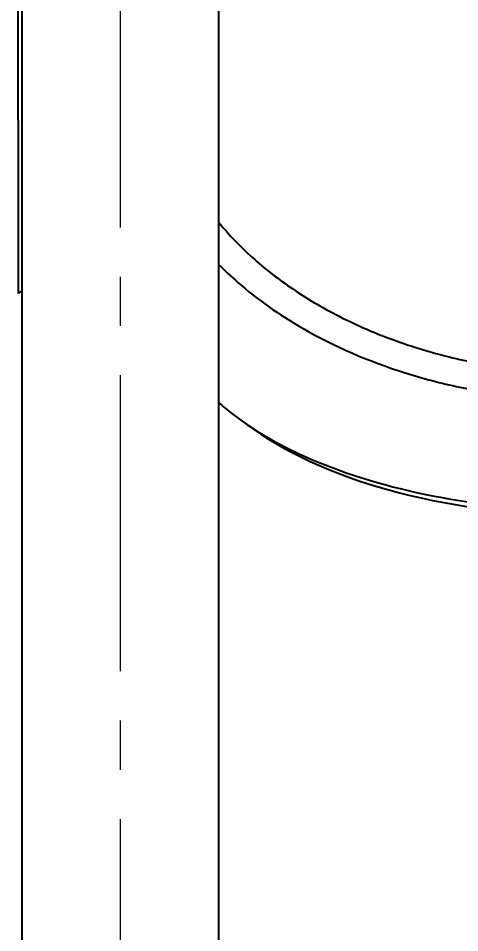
# Model space of a CAD drawing. Extents: x 0 to 3160, y 0 to 2315.
# Drawn here: x 921.1 to 963.7, y 1867.4 to 1955.7 of the extents above; entities that cross this region are included whole.
import ezdxf

# ---------------------------------------------------------------- set-up
doc = ezdxf.new("R2010")
doc.units = 0
doc.header["$LTSCALE"] = 3
doc.header["$MEASUREMENT"] = 0
doc.header["$PDMODE"] = 3
doc.header["$PDSIZE"] = -10
doc.linetypes.add('CENTER2', pattern=[28.575, 19.05, -3.175, 3.175, -3.175])
doc.layers.get('0').update_dxf_attribs({"linetype": 'CONTINUOUS'})
doc.layers.get('DEFPOINTS').update_dxf_attribs({"linetype": 'CONTINUOUS'})
doc.layers.add('1', color=7, linetype='CONTINUOUS', true_color=0xffffff)
doc.layers.add('Cneter', color=1, linetype='CENTER2', lineweight=13)
doc.layers.add('DEF_LAYER_ASSEM_MEMBER', color=7, linetype='CONTINUOUS')
doc.styles.add('Daelim Dimension', font='')
doc.styles.get('Daelim Dimension').set_extended_font_data('나눔고딕')
doc.dimstyles.new('DEFAULT', dxfattribs={"dimscale": 2, "dimtxt": 2, "dimasz": 2, "dimexe": 0, "dimexo": 2, "dimgap": 1, "dimtad": 1, "dimdec": 1, "dimzin": 9, "dimdsep": 46, "dimtxsty": 'Daelim Dimension', "dimcen": 0.5, "dimclrd": 252, "dimclre": 252, "dimclrt": 3, "dimadec": 1, "dimazin": 0, "dimtfac": 1, "dimtdec": 1, "dimtix": 1, "dimtmove": 0, "dimatfit": 3, "dimfxl": 1, "dimtolj": 1, "dimtzin": 1, "dimlwd": 9, "dimlwe": 9, "dimarcsym": 0})

# ---------------------------------------------------------------- blocks, each defined once
blk = doc.blocks.new('*D13')
at = {"color": 5, "lineweight": 9, "ltscale": 0.5, "transparency": 16777216}
for p, q in [((1062.33, 2095.023), (1259.611, 2095.023)), ((1257.611, 1484.053), (1257.611, 2087.023)), ((934.904, 1476.053), (1259.611, 1476.053))]:
    blk.add_line(p, q, dxfattribs=at)
at = {"color": 5, "ltscale": 0.5, "transparency": 16777216}
for points in [[(1256.278, 2087.023), (1258.944, 2087.023), (1257.611, 2095.023)], [(1256.278, 1484.053), (1258.944, 1484.053), (1257.611, 1476.053)]]:
    blk.add_solid(points, dxfattribs=at)
at = {"layer": 'DEFPOINTS', "color": 0, "ltscale": 0.5, "transparency": 16777216}
for p in [(1058.33, 2095.023), (1257.611, 2095.023), (930.904, 1476.053)]:
    blk.add_point(p, dxfattribs=at)
at = {"color": 7, "ltscale": 0.5, "transparency": 16777216, "insert": (1241.906, 1785.538), "char_height": 20, "attachment_point": 5, "rotation": 90, "style": 'Daelim Dimension'}
blk.add_mtext('\\A1;(619)', dxfattribs=at)

msp = doc.modelspace()

# ---------------------------------------------------------------- linework, layer by layer
at = {"layer": '1', "color": 7, "linetype": 'Continuous'}
msp.add_line((942.735, 1916.729), (943.782, 1915.989), dxfattribs=at)
msp.add_ellipse((976.034, 1927.392), major_axis=(39.5, 0), ratio=0.5, start_param=3.75705, end_param=4.712389, dxfattribs=at)
for points, knots in [([(940.404, 1935.999), (940.68, 1935.656), (941.723, 1934.425), (943.506, 1932.645), (946.352, 1930.316), (949.97, 1927.903), (954.516, 1925.632), (958.899, 1924.006), (962.407, 1923.009), (965.772, 1922.27), (968.596, 1921.83), (970.923, 1921.588), (972.484, 1921.468), (973.842, 1921.4), (975.07, 1921.368), (975.742, 1921.365), (976.034, 1921.364)], [0.5867233, 0.5867233, 0.5867233, 0.5867233, 0.6038677, 0.6487673, 0.6793391, 0.7325515, 0.7930693, 0.8380507, 0.8725902, 0.8995595, 0.9371331, 0.9536553, 0.9655426, 0.9811534, 0.991832, 1, 1, 1, 1]), ([(940.404, 1931.923), (940.988, 1931.326), (943.352, 1929.095), (948.893, 1925.166), (956.466, 1921.859), (963.595, 1919.983), (968.393, 1919.203), (972.54, 1918.828), (974.894, 1918.79), (976.034, 1918.772)], [0.4265333, 0.4265333, 0.4265333, 0.4265333, 0.4713734, 0.5970902, 0.7555827, 0.831587, 0.9050677, 0.9540651, 1, 1, 1, 1]), ([(940.404, 1918.571), (940.808, 1918.21), (941.236, 1917.855), (944.15, 1915.591), (947.206, 1913.912), (954.362, 1911.101), (958.355, 1910.012), (966.956, 1908.524), (971.458, 1908.143), (976.034, 1908.143)], [0.3095391, 0.3095391, 0.3095391, 0.3095391, 0.3491946, 0.3491946, 0.5661297, 0.5661297, 0.7830649, 0.7830649, 1, 1, 1, 1])]:
    msp.add_open_spline(points, degree=3, knots=knots, dxfattribs=at)
at = {"layer": 'Cneter', "lineweight": 5, "ltscale": 0.5}
msp.add_line((930.904, 2006.923), (930.904, 1570.669), dxfattribs=at)
at = {"layer": 'DEF_LAYER_ASSEM_MEMBER', "color": 7, "linetype": 'Continuous'}
for p, q in [((921.404, 1990.923), (921.404, 1585.389)), ((940.404, 1990.923), (940.404, 1585.389))]:
    msp.add_line(p, q, dxfattribs=at)
at = {"layer": 'DEF_LAYER_ASSEM_MEMBER', "color": 9, "linetype": 'Continuous'}
msp.add_arc((912.602, 1940.497), 14.195, 306.57372, 308.38554, dxfattribs=at)
msp.add_open_spline([(921.06, 1929.097), (921.058, 1935.247), (921.062, 1944.203), (921.051, 1955.657), (921.066, 1960.961), (921.077, 1963.458), (921.077, 1963.458), (921.077, 1963.458), (921.077, 1963.458), (921.088, 1965.947), (921.099, 1968.435), (921.11, 1970.923)], degree=3, knots=[0, 0, 0, 0, 18.44931, 26.868802, 34.360308, 34.360308, 34.360308, 34.360745, 34.360745, 34.360745, 41.82614, 41.82614, 41.82614, 41.82614], dxfattribs=at)

# ---------------------------------------------------------------- dimensions: what is measured, and where the dimension line sits
at = {"color": 5, "ltscale": 0.5}
dim = msp.add_linear_dim(base=(1257.611, 2095.023), p1=(930.904, 1476.053), p2=(1058.33, 2095.023), angle=90, text='(<>)', dimstyle='DEFAULT', override={"dimtxt": 10, "dimasz": 4, "dimexe": 1, "dimdec": 0, "dimtxsty": 'Daelim Dimension', "dimclrd": 5, "dimclre": 5, "dimclrt": 7}, dxfattribs=at)
dim.commit()
dim.dimension.update_dxf_attribs({"geometry": '*D13', "text_midpoint": (1241.906, 1785.538)})

doc.saveas('drawing.dxf')
